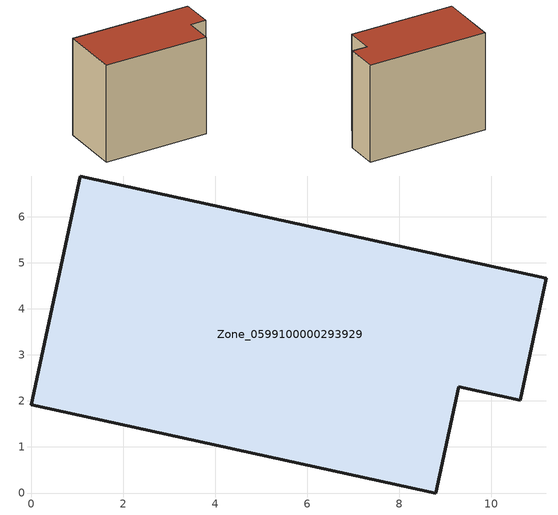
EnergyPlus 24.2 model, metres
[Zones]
Zone_0599100000293929
 floor ground (C_G): 0,1.92 1.07,6.89 11.2,4.67 10.63,2.02 9.29,2.31 8.8,0 z0
 wall outside (C_F): 1.07,6.89 0,1.92 8.8,0 9.29,2.31 10.63,2.02 11.2,4.67 1.07,6.89 z0:8.58
 roof outside (C_R): 11.2,4.67 1.07,6.89 0,1.92 8.8,0 9.29,2.31 10.63,2.02 z8.58
[BUILDING]
Pand.0599100000293929: North Axis=0; Terrain=City; Loads Convergence Tolerance Value=0.04; Temperature Convergence Tolerance Value=0.4; Solar Distribution=FullExterior; Maximum Number of Warmup Days=25; Minimum Number of Warmup Days=1
[Site:Location]
Rotterdam.The.Hague.AP_ZH_NLD Design_Conditions: Latitude=51.96; Longitude=4.45; Time Zone=1; Elevation=-4.5
[SITE:GROUNDTEMPERATURE:BUILDINGSURFACE]
18, 18, 18, 18, 18, 18, 18, 18, 18, 18, 18, 18
[MATERIAL] Thermal Absorptance=0.9; Solar Absorptance=0.7; Visible Absorptance=0.7
Name | Roughness | Thickness | Conductivity | Density | Specific Heat
G.TC.1975-1991 | MediumSmooth | 0.15 | 0.288461 | 540 | 1210
F.TC.1975-1991 | Rough | 0.3 | 0.230769 | 1920 | 840
R.TC.1975-1991 | MediumRough | 0.2 | 0.153846 | 1500 | 1000
[CONSTRUCTION]
C_G: G.TC.1975-1991
C_F: F.TC.1975-1991
C_R: R.TC.1975-1991
[ZONE]
Zone_0599100000293929: Type=1; Multiplier=1; Ceiling Height=Autocalculate; Volume=Autocalculate; Floor Area=autocalculate; Part of Total Floor Area=Yes
[ZONEINFILTRATION:DESIGNFLOWRATE]
Infil_Zone_0599100000293929: Zone or ZoneList or Space or SpaceList=Zone_0599100000293929; Schedule=AlwaysOn; Design Flow Rate Calculation Method=Flow/Area; Flow Rate per Floor Area=0.003; Constant Term Coefficient=1; Temperature Term Coefficient=0; Velocity Term Coefficient=0; Velocity Squared Term Coefficient=0
[HVACTEMPLATE:ZONE:IDEALLOADSAIRSYSTEM]
Zone_0599100000293929: Maximum Heating Supply Air Temperature=50; Minimum Cooling Supply Air Temperature=13; Maximum Heating Supply Air Humidity Ratio=0.0156; Minimum Cooling Supply Air Humidity Ratio=0.0077; Heating Limit=NoLimit; Cooling Limit=NoLimit; Dehumidification Control Type=ConstantSensibleHeatRatio; Cooling Sensible Heat Ratio=0.7; Dehumidification Setpoint=60; Humidification Control Type=None; Humidification Setpoint=30; Outdoor Air Method=None; Outdoor Air Flow Rate per Person=0.00944; Outdoor Air Flow Rate per Zone Floor Area=0; Outdoor Air Flow Rate per Zone=0; Demand Controlled Ventilation Type=None; Outdoor Air Economizer Type=NoEconomizer; Heat Recovery Type=None; Sensible Heat Recovery Effectiveness=0.7; Latent Heat Recovery Effectiveness=0.65
[ZONECONTROL:THERMOSTAT]
ThermostatControl_Zone_0599100000293929: Zone or ZoneList=Zone_0599100000293929; Control Type Schedule=DualSetpointControlType; Control 1=Thermostat_Zone_0599100000293929; Temperature Difference Between Cutout And Setpoint=0
[THERMOSTATSETPOINT:DUALSETPOINT]
Thermostat_Zone_0599100000293929: Heating Setpoint Temperature Schedule=HeatingSetpoint_Zone_0599100000293929; Cooling Setpoint Temperature Schedule=CoolingSetpoint_Zone_0599100000293929
[SCHEDULE:COMPACT]
HeatingSetpoint_Zone_0599100000293929: Through: 12/31, For: AllDays, Until: 24:00, 21
CoolingSetpoint_Zone_0599100000293929: Through: 12/31, For: AllDays, Until: 24:00, 24
DualSetpointControlType: Through: 12/31, For: AllDays, Until: 24:00, 4
AlwaysOn: Through: 12/31, For: AllDays, Until: 24:00, 1
